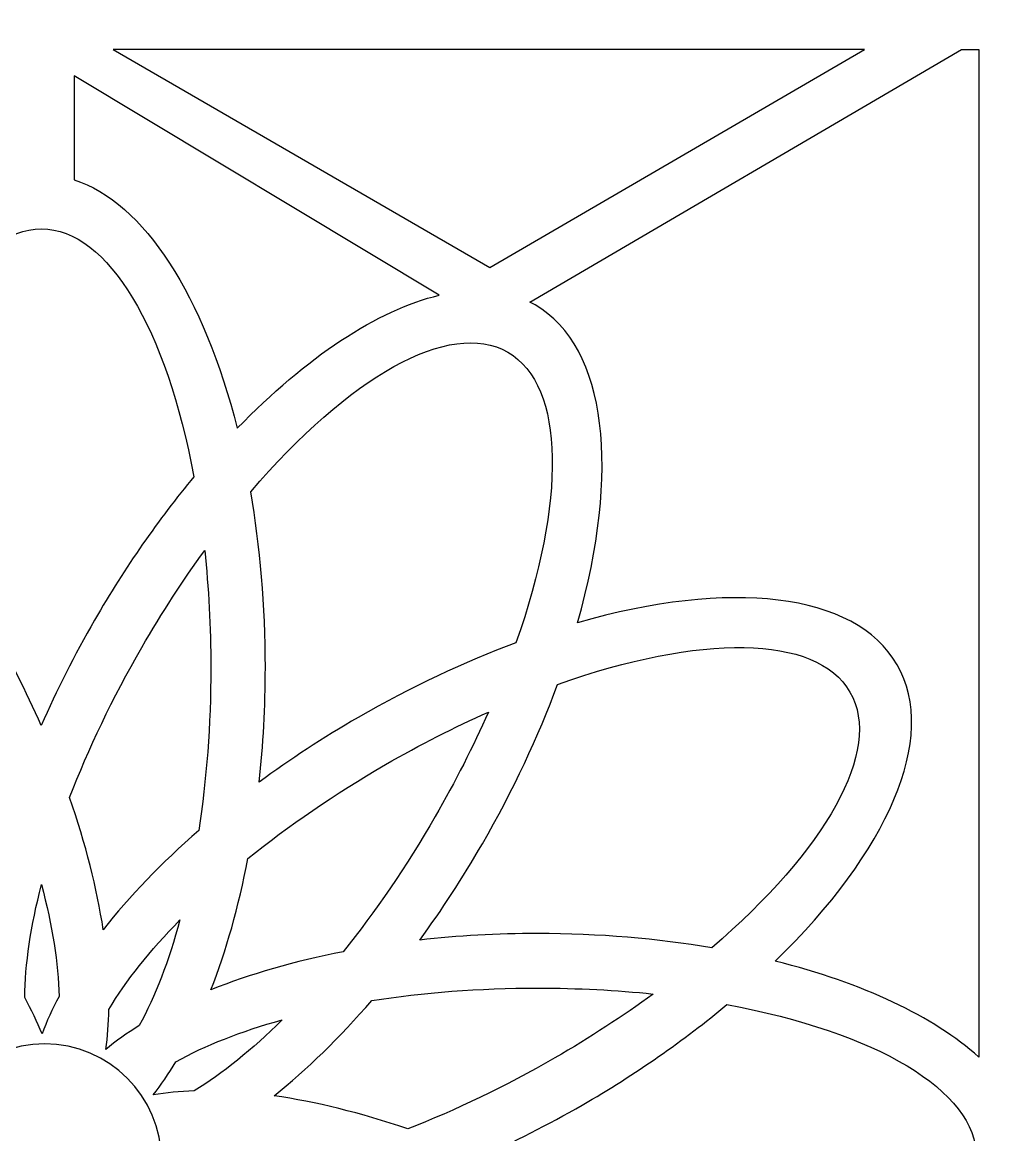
# Model space of a CAD drawing. Header units: centimetres. Extents: x -9.9 to 7.5, y -9.5 to 6.6.
# Drawn here: x 3.327 to 5.596, y -1.519 to 1.072 of the extents above; entities that cross this region are included whole.
import ezdxf

# ---------------------------------------------------------------- set-up
doc = ezdxf.new("R2010")
doc.units = ezdxf.units.CM
doc.header["$MEASUREMENT"] = 0
doc.layers.add('layer 1', color=7, linetype='Continuous')

msp = doc.modelspace()

# ---------------------------------------------------------------- linework, layer by layer
at = {"layer": 'layer 1', "color": 242}
for points, knots in [([(-0.77341, -9.47414), (-0.77341, -9.47414), (-0.77341, 6.55374), (-0.77341, 6.55374), (-0.77341, 6.55374), (-0.77341, 6.55374), (7.53147, 6.55374), (7.53147, 6.55374), (7.53147, 6.55374), (7.53147, 6.55374), (7.53147, -9.47414), (7.53147, -9.47414), (7.53147, -9.47414), (7.53147, -9.47414), (-0.77341, -9.47414), (-0.77341, -9.47414)], [0, 0, 0, 0, 0.2, 0.2, 0.2, 0.2, 0.4, 0.4, 0.4, 0.4, 0.6, 0.6, 0.6, 0.6, 1, 1, 1, 1]), ([(5.28786, 1.00834), (5.28786, 1.00834), (4.41531, 0.50073), (4.41531, 0.50073), (4.41531, 0.50073), (4.41531, 0.50073), (3.53876, 1.00834), (3.53876, 1.00834), (3.53876, 1.00834), (3.53876, 1.00834), (5.28786, 1.00834), (5.28786, 1.00834)], [0, 0, 0, 0, 0.25, 0.25, 0.25, 0.25, 0.5, 0.5, 0.5, 0.5, 1, 1, 1, 1]), ([(5.5537, -1.33778), (5.5537, -1.33778), (5.5537, 1.00834), (5.5537, 1.00834), (5.5537, 1.00834), (5.5537, 1.00834), (5.5137, 1.00834), (5.5137, 1.00834), (5.5137, 1.00834), (5.5137, 1.00834), (4.5085, 0.41998), (4.5085, 0.41998), (4.5085, 0.41998), (4.5126, 0.41792), (4.51667, 0.41577), (4.52066, 0.41347), (4.52066, 0.41347), (4.69043, 0.31545), (4.71902, 0.02344), (4.61984, -0.32632), (4.61984, -0.32632), (4.97151, -0.22568), (5.26552, -0.25381), (5.36394, -0.42428), (5.36394, -0.42428), (5.46196, -0.59406), (5.34071, -0.86124), (5.07995, -1.11455), (5.07995, -1.11455), (5.28336, -1.16538), (5.44918, -1.24339), (5.5537, -1.33778)], [0, 0, 0, 0, 0.1111111, 0.1111111, 0.1111111, 0.1111111, 0.2222222, 0.2222222, 0.2222222, 0.2222222, 0.3333333, 0.3333333, 0.3333333, 0.3333333, 0.4444444, 0.4444444, 0.4444444, 0.4444444, 0.5555556, 0.5555556, 0.5555556, 0.5555556, 0.6666667, 0.6666667, 0.6666667, 0.6666667, 0.7777778, 0.7777778, 0.7777778, 0.7777778, 1, 1, 1, 1]), ([(3.44742, 0.94725), (3.44742, 0.94725), (4.29762, 0.43618), (4.29762, 0.43618), (4.29762, 0.43618), (4.15396, 0.40231), (3.98774, 0.29227), (3.82727, 0.12626), (3.82727, 0.12626), (3.74999, 0.43236), (3.61104, 0.65253), (3.44742, 0.70519), (3.44742, 0.70519), (3.44742, 0.70519), (3.44742, 0.94725), (3.44742, 0.94725)], [0, 0, 0, 0, 0.2, 0.2, 0.2, 0.2, 0.4, 0.4, 0.4, 0.4, 0.6, 0.6, 0.6, 0.6, 1, 1, 1, 1]), ([(3.01567, 0.00944), (3.0983, -0.08962), (3.17772, -0.203), (3.24979, -0.32782), (3.24979, -0.32782), (3.29568, -0.40731), (3.33603, -0.48706), (3.37081, -0.56577), (3.37081, -0.56577), (3.40633, -0.48461), (3.44784, -0.4023), (3.4952, -0.32027), (3.4952, -0.32027), (3.56645, -0.19686), (3.64489, -0.08463), (3.72651, 0.01363), (3.72651, 0.01363), (3.66269, 0.35494), (3.52768, 0.59039), (3.37148, 0.59039), (3.37148, 0.59039), (3.21464, 0.59039), (3.07916, 0.35301), (3.01567, 0.00944)], [0, 0, 0, 0, 0.1428571, 0.1428571, 0.1428571, 0.1428571, 0.2857143, 0.2857143, 0.2857143, 0.2857143, 0.4285714, 0.4285714, 0.4285714, 0.4285714, 0.5714286, 0.5714286, 0.5714286, 0.5714286, 0.7142857, 0.7142857, 0.7142857, 0.7142857, 1, 1, 1, 1]), ([(3.85857, -0.02169), (3.8806, -0.14879), (3.89269, -0.2867), (3.89269, -0.43082), (3.89269, -0.43082), (3.89269, -0.52261), (3.88776, -0.61186), (3.87852, -0.69743), (3.87852, -0.69743), (3.94987, -0.64489), (4.02696, -0.59435), (4.109, -0.54699), (4.109, -0.54699), (4.2324, -0.47574), (4.35645, -0.41776), (4.47627, -0.37348), (4.47627, -0.37348), (4.59166, -0.04599), (4.59246, 0.22542), (4.45718, 0.30352), (4.45718, 0.30352), (4.32135, 0.38195), (4.08534, 0.24411), (3.85857, -0.02169)], [0, 0, 0, 0, 0.1428571, 0.1428571, 0.1428571, 0.1428571, 0.2857143, 0.2857143, 0.2857143, 0.2857143, 0.4285714, 0.4285714, 0.4285714, 0.4285714, 0.5714286, 0.5714286, 0.5714286, 0.5714286, 0.7142857, 0.7142857, 0.7142857, 0.7142857, 1, 1, 1, 1]), ([(3.43708, -0.73344), (3.47457, -0.84116), (3.50073, -0.94496), (3.51524, -1.0412), (3.51524, -1.0412), (3.57571, -0.964), (3.65057, -0.88595), (3.7376, -0.81016), (3.7376, -0.81016), (3.75574, -0.69287), (3.76573, -0.56487), (3.76573, -0.43082), (3.76573, -0.43082), (3.76573, -0.33631), (3.76075, -0.24482), (3.75147, -0.15795), (3.75147, -0.15795), (3.70086, -0.22761), (3.65164, -0.3032), (3.60514, -0.38375), (3.60514, -0.38375), (3.53668, -0.50233), (3.4804, -0.62066), (3.43708, -0.73344)], [0, 0, 0, 0, 0.1428571, 0.1428571, 0.1428571, 0.1428571, 0.2857143, 0.2857143, 0.2857143, 0.2857143, 0.4285714, 0.4285714, 0.4285714, 0.4285714, 0.5714286, 0.5714286, 0.5714286, 0.5714286, 0.7142857, 0.7142857, 0.7142857, 0.7142857, 1, 1, 1, 1]), ([(4.57297, -0.4701), (4.52851, -0.59118), (4.47002, -0.71666), (4.39796, -0.84148), (4.39796, -0.84148), (4.35206, -0.92097), (4.30317, -0.9958), (4.25239, -1.06528), (4.25239, -1.06528), (4.34044, -1.05546), (4.43248, -1.05023), (4.5272, -1.05023), (4.5272, -1.05023), (4.6697, -1.05023), (4.80612, -1.06205), (4.93203, -1.08361), (4.93203, -1.08361), (5.1957, -0.85768), (5.3321, -0.62304), (5.254, -0.48776), (5.254, -0.48776), (5.17558, -0.35193), (4.90227, -0.3533), (4.57297, -0.4701)], [0, 0, 0, 0, 0.1428571, 0.1428571, 0.1428571, 0.1428571, 0.2857143, 0.2857143, 0.2857143, 0.2857143, 0.4285714, 0.4285714, 0.4285714, 0.4285714, 0.5714286, 0.5714286, 0.5714286, 0.5714286, 0.7142857, 0.7142857, 0.7142857, 0.7142857, 1, 1, 1, 1]), ([(3.85208, -0.87575), (3.83069, -0.98778), (3.80145, -1.09075), (3.76589, -1.18134), (3.76589, -1.18134), (3.85686, -1.14473), (3.96072, -1.11457), (4.07398, -1.09245), (4.07398, -1.09245), (4.14833, -0.99994), (4.22099, -0.89409), (4.28801, -0.778), (4.28801, -0.778), (4.33527, -0.69615), (4.3767, -0.61443), (4.41209, -0.53456), (4.41209, -0.53456), (4.33344, -0.56957), (4.25302, -0.61043), (4.17247, -0.65693), (4.17247, -0.65693), (4.05389, -0.7254), (3.94598, -0.79974), (3.85208, -0.87575)], [0, 0, 0, 0, 0.1428571, 0.1428571, 0.1428571, 0.1428571, 0.2857143, 0.2857143, 0.2857143, 0.2857143, 0.4285714, 0.4285714, 0.4285714, 0.4285714, 0.5714286, 0.5714286, 0.5714286, 0.5714286, 0.7142857, 0.7142857, 0.7142857, 0.7142857, 1, 1, 1, 1]), ([(3.33238, -1.19925), (3.34817, -1.22786), (3.36168, -1.25605), (3.37272, -1.28366), (3.37272, -1.28366), (3.38338, -1.25525), (3.39667, -1.22618), (3.41245, -1.19664), (3.41245, -1.19664), (3.41054, -1.11991), (3.39668, -1.03175), (3.37151, -0.93627), (3.37151, -0.93627), (3.34649, -1.03308), (3.33323, -1.12217), (3.33238, -1.19925)], [0, 0, 0, 0, 0.2, 0.2, 0.2, 0.2, 0.4, 0.4, 0.4, 0.4, 0.6, 0.6, 0.6, 0.6, 1, 1, 1, 1]), ([(3.5285, -1.22681), (3.52788, -1.25946), (3.52547, -1.29062), (3.52124, -1.32004), (3.52124, -1.32004), (3.54468, -1.30076), (3.57073, -1.28223), (3.59917, -1.26454), (3.59917, -1.26454), (3.63588, -1.19714), (3.66794, -1.11388), (3.69388, -1.01862), (3.69388, -1.01862), (3.62381, -1.08995), (3.56777, -1.16048), (3.5285, -1.22681)], [0, 0, 0, 0, 0.2, 0.2, 0.2, 0.2, 0.4, 0.4, 0.4, 0.4, 0.6, 0.6, 0.6, 0.6, 1, 1, 1, 1]), ([(4.14032, -1.2065), (4.06579, -1.29281), (3.98898, -1.36737), (3.91289, -1.42805), (3.91289, -1.42805), (4.00998, -1.44183), (4.115, -1.46763), (4.22415, -1.50511), (4.22415, -1.50511), (4.33479, -1.46217), (4.45064, -1.40682), (4.56673, -1.3398), (4.56673, -1.3398), (4.64858, -1.29255), (4.72532, -1.24249), (4.79591, -1.19101), (4.79591, -1.19101), (4.71028, -1.18201), (4.62021, -1.17718), (4.5272, -1.17718), (4.5272, -1.17718), (4.39027, -1.17718), (4.25965, -1.18761), (4.14032, -1.2065)], [0, 0, 0, 0, 0.1428571, 0.1428571, 0.1428571, 0.1428571, 0.2857143, 0.2857143, 0.2857143, 0.2857143, 0.4285714, 0.4285714, 0.4285714, 0.4285714, 0.5714286, 0.5714286, 0.5714286, 0.5714286, 0.7142857, 0.7142857, 0.7142857, 0.7142857, 1, 1, 1, 1]), ([(4.96747, -1.21563), (4.86841, -1.29826), (4.75502, -1.37768), (4.6302, -1.44975), (4.6302, -1.44975), (4.55071, -1.49564), (4.47095, -1.536), (4.39223, -1.57078), (4.39223, -1.57078), (4.4734, -1.6063), (4.55572, -1.6478), (4.63776, -1.69516), (4.63776, -1.69516), (4.76117, -1.76641), (4.8734, -1.84485), (4.97166, -1.92647), (4.97166, -1.92647), (5.31297, -1.86265), (5.54842, -1.72764), (5.54842, -1.57144), (5.54842, -1.57144), (5.54842, -1.4146), (5.31104, -1.27912), (4.96747, -1.21563)], [0, 0, 0, 0, 0.1428571, 0.1428571, 0.1428571, 0.1428571, 0.2857143, 0.2857143, 0.2857143, 0.2857143, 0.4285714, 0.4285714, 0.4285714, 0.4285714, 0.5714286, 0.5714286, 0.5714286, 0.5714286, 0.7142857, 0.7142857, 0.7142857, 0.7142857, 1, 1, 1, 1]), ([(3.68457, -1.34873), (3.6677, -1.37669), (3.65004, -1.40248), (3.63167, -1.42584), (3.63167, -1.42584), (3.6616, -1.42086), (3.69343, -1.41784), (3.7269, -1.41674), (3.7269, -1.41674), (3.79239, -1.37672), (3.8618, -1.32065), (3.93189, -1.25112), (3.93189, -1.25112), (3.83554, -1.27786), (3.75174, -1.31092), (3.68457, -1.34873)], [0, 0, 0, 0, 0.2, 0.2, 0.2, 0.2, 0.4, 0.4, 0.4, 0.4, 0.6, 0.6, 0.6, 0.6, 1, 1, 1, 1]), ([(3.10731, -1.57899), (3.10731, -1.42895), (3.22899, -1.30727), (3.37903, -1.30727), (3.37903, -1.30727), (3.52907, -1.30727), (3.65075, -1.42895), (3.65075, -1.57899), (3.65075, -1.57899), (3.65075, -1.72903), (3.52907, -1.85071), (3.37903, -1.85071), (3.37903, -1.85071), (3.22899, -1.85071), (3.10731, -1.72903), (3.10731, -1.57899)], [0, 0, 0, 0, 0.2, 0.2, 0.2, 0.2, 0.4, 0.4, 0.4, 0.4, 0.6, 0.6, 0.6, 0.6, 1, 1, 1, 1])]:
    msp.add_open_spline(points, degree=3, knots=knots, dxfattribs=at)

doc.saveas('drawing.dxf')
